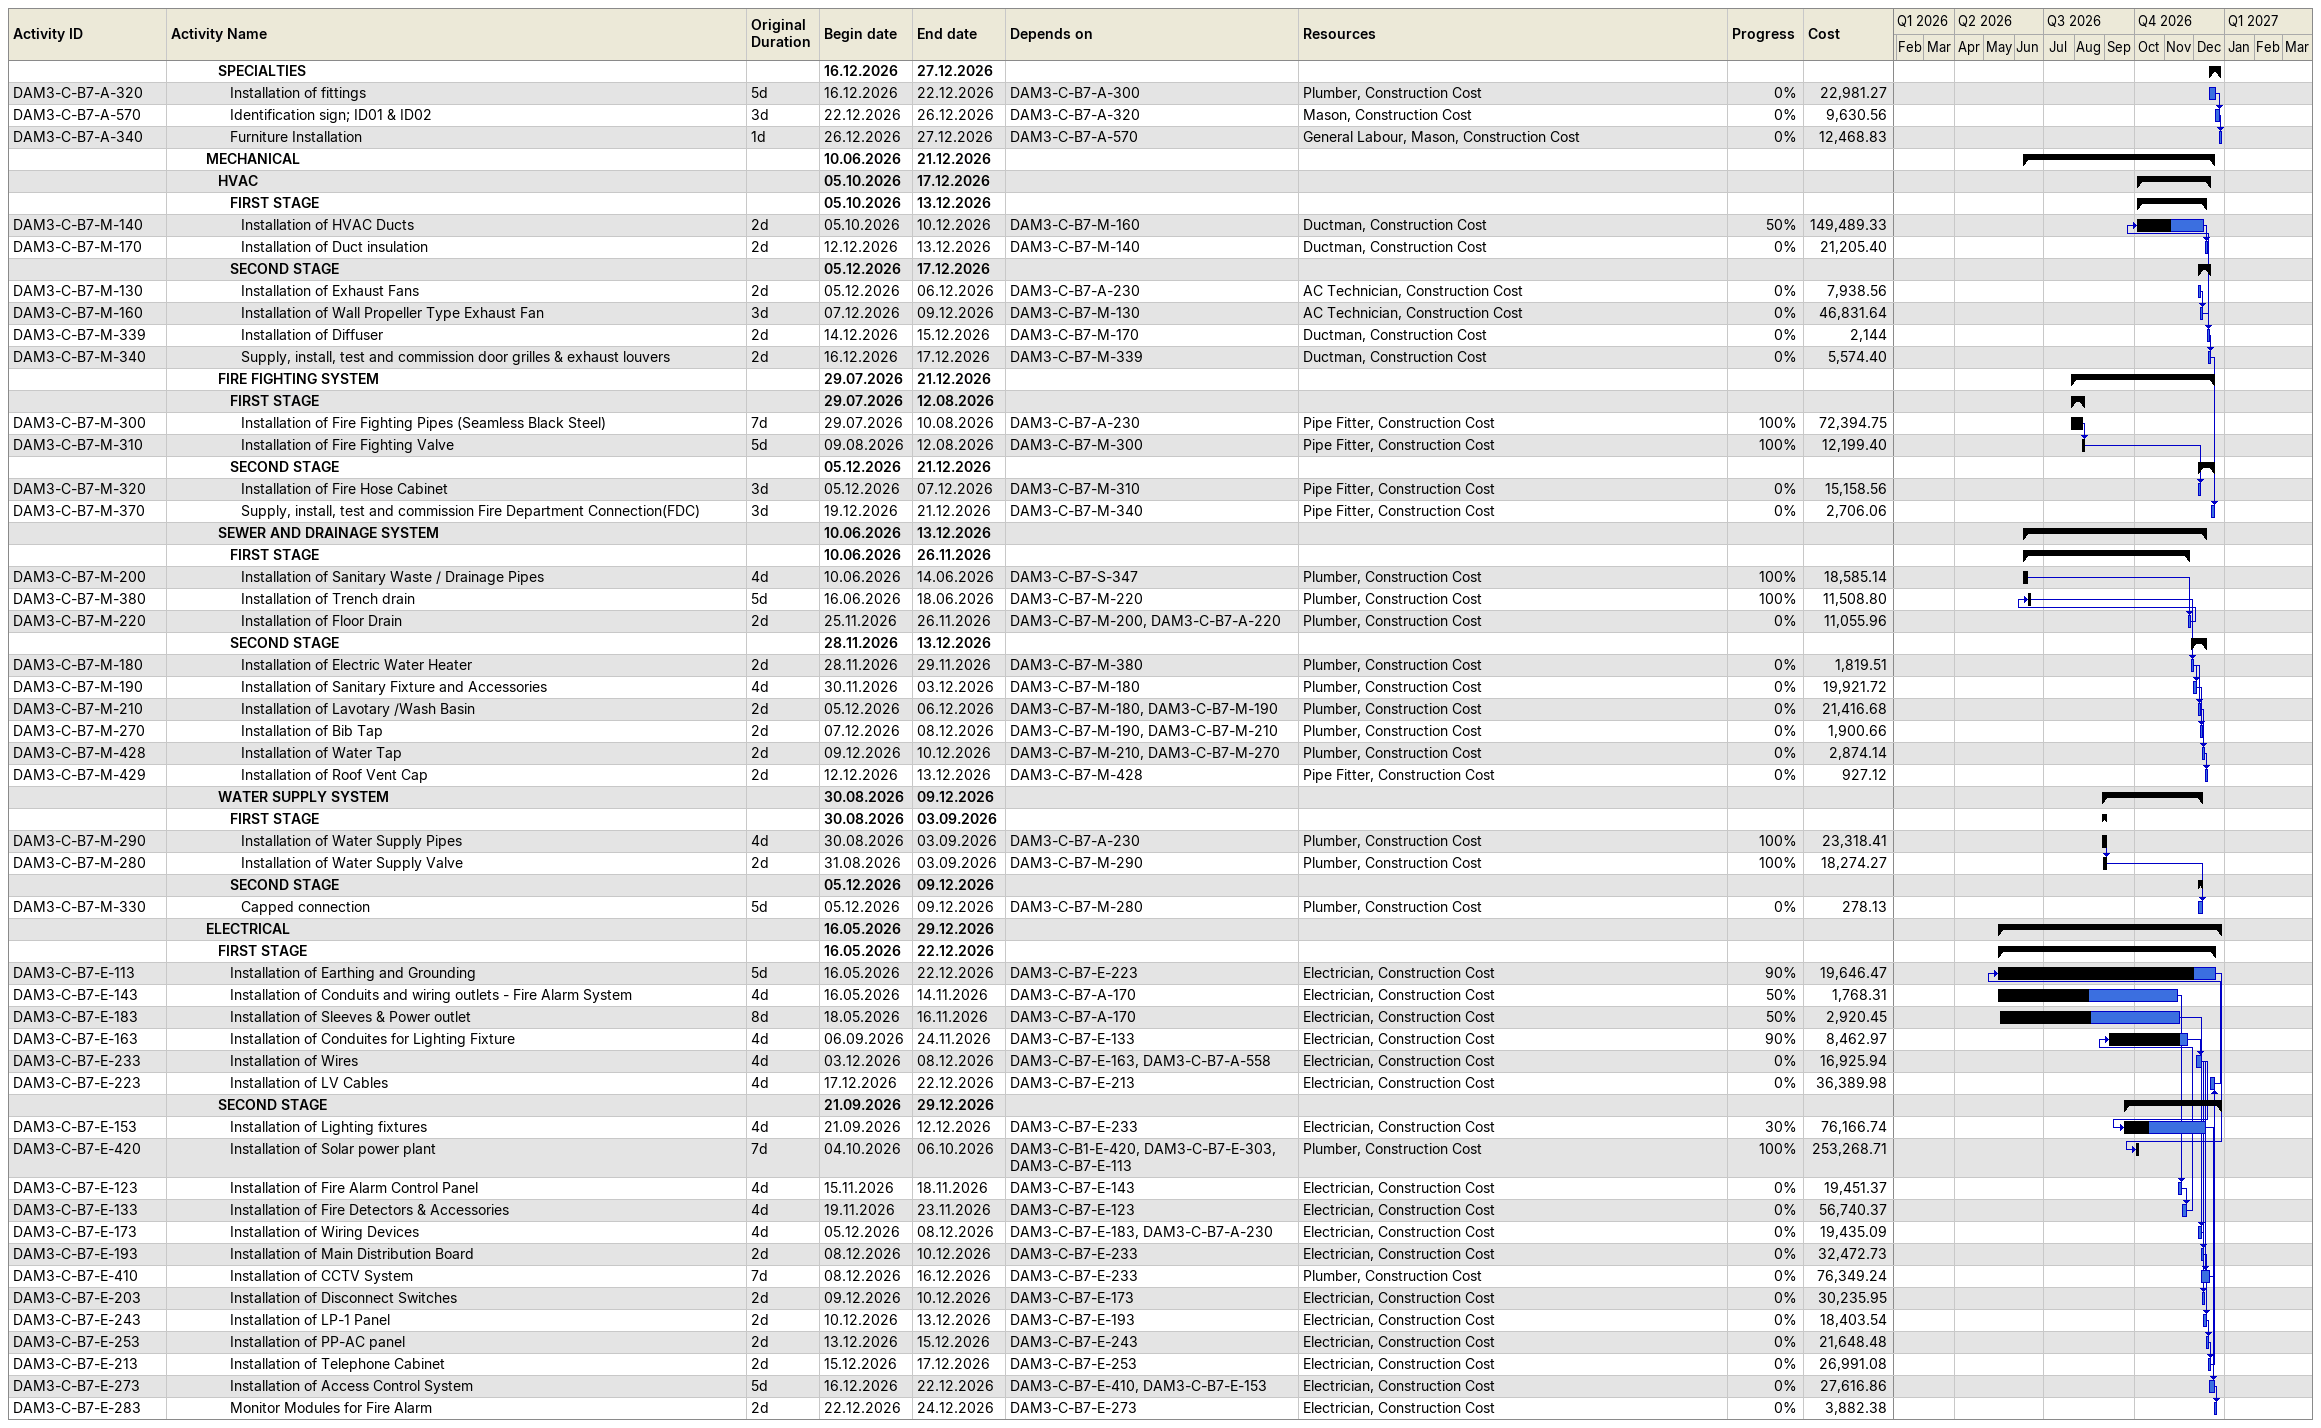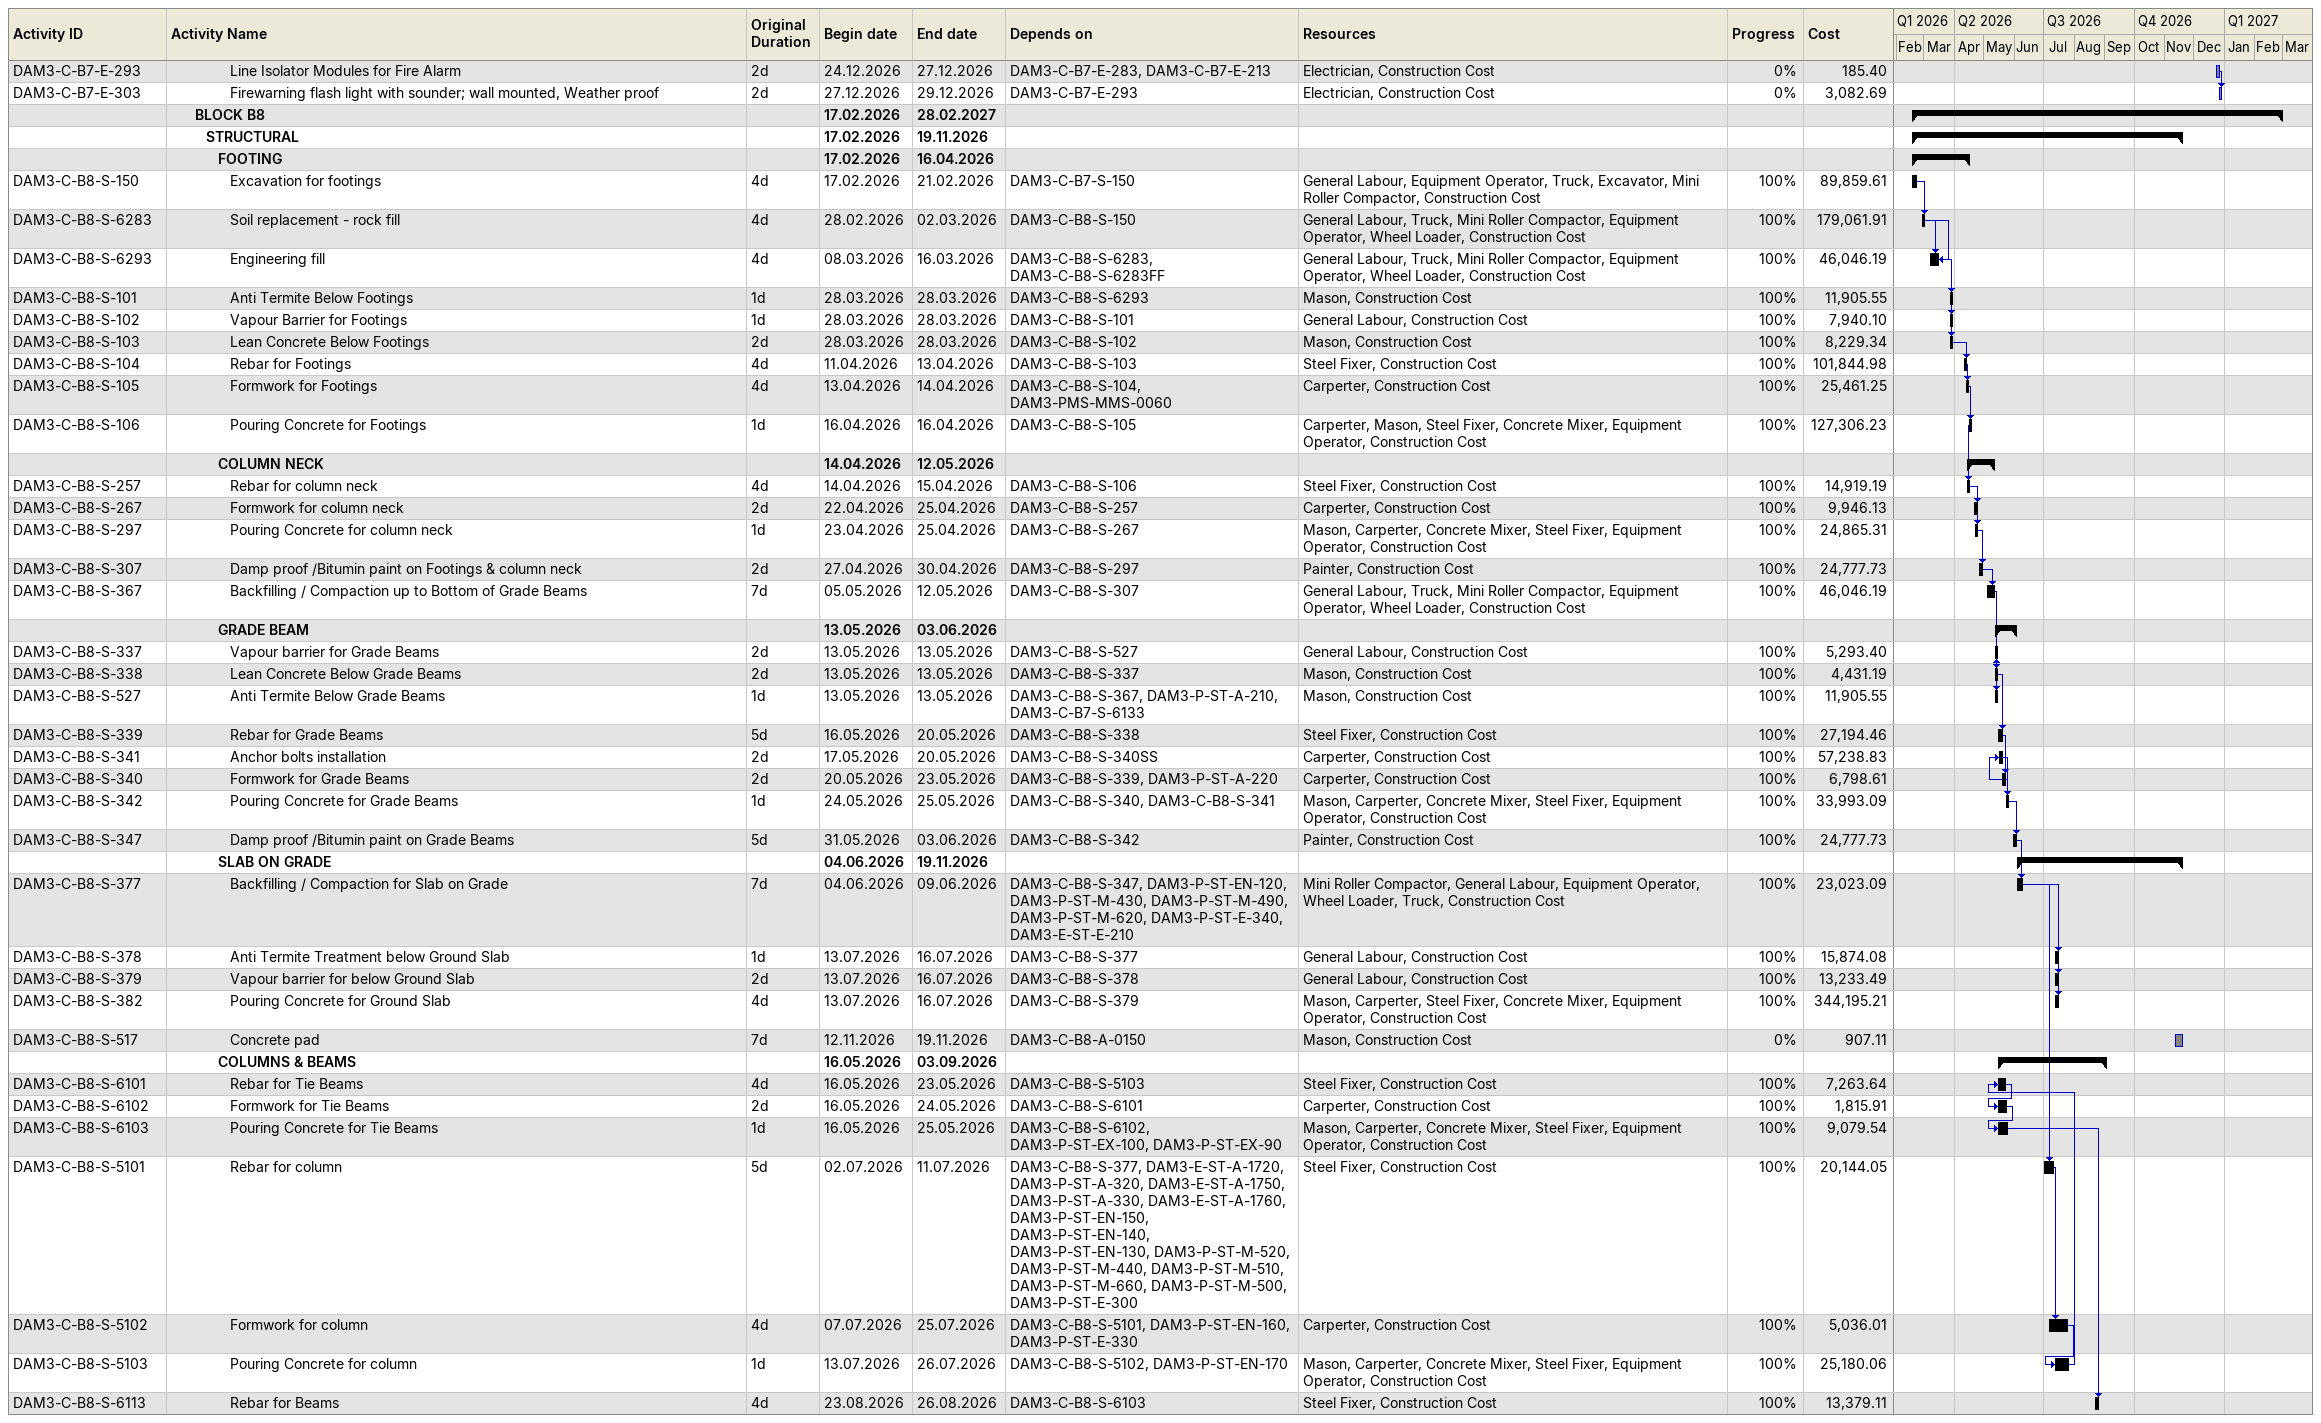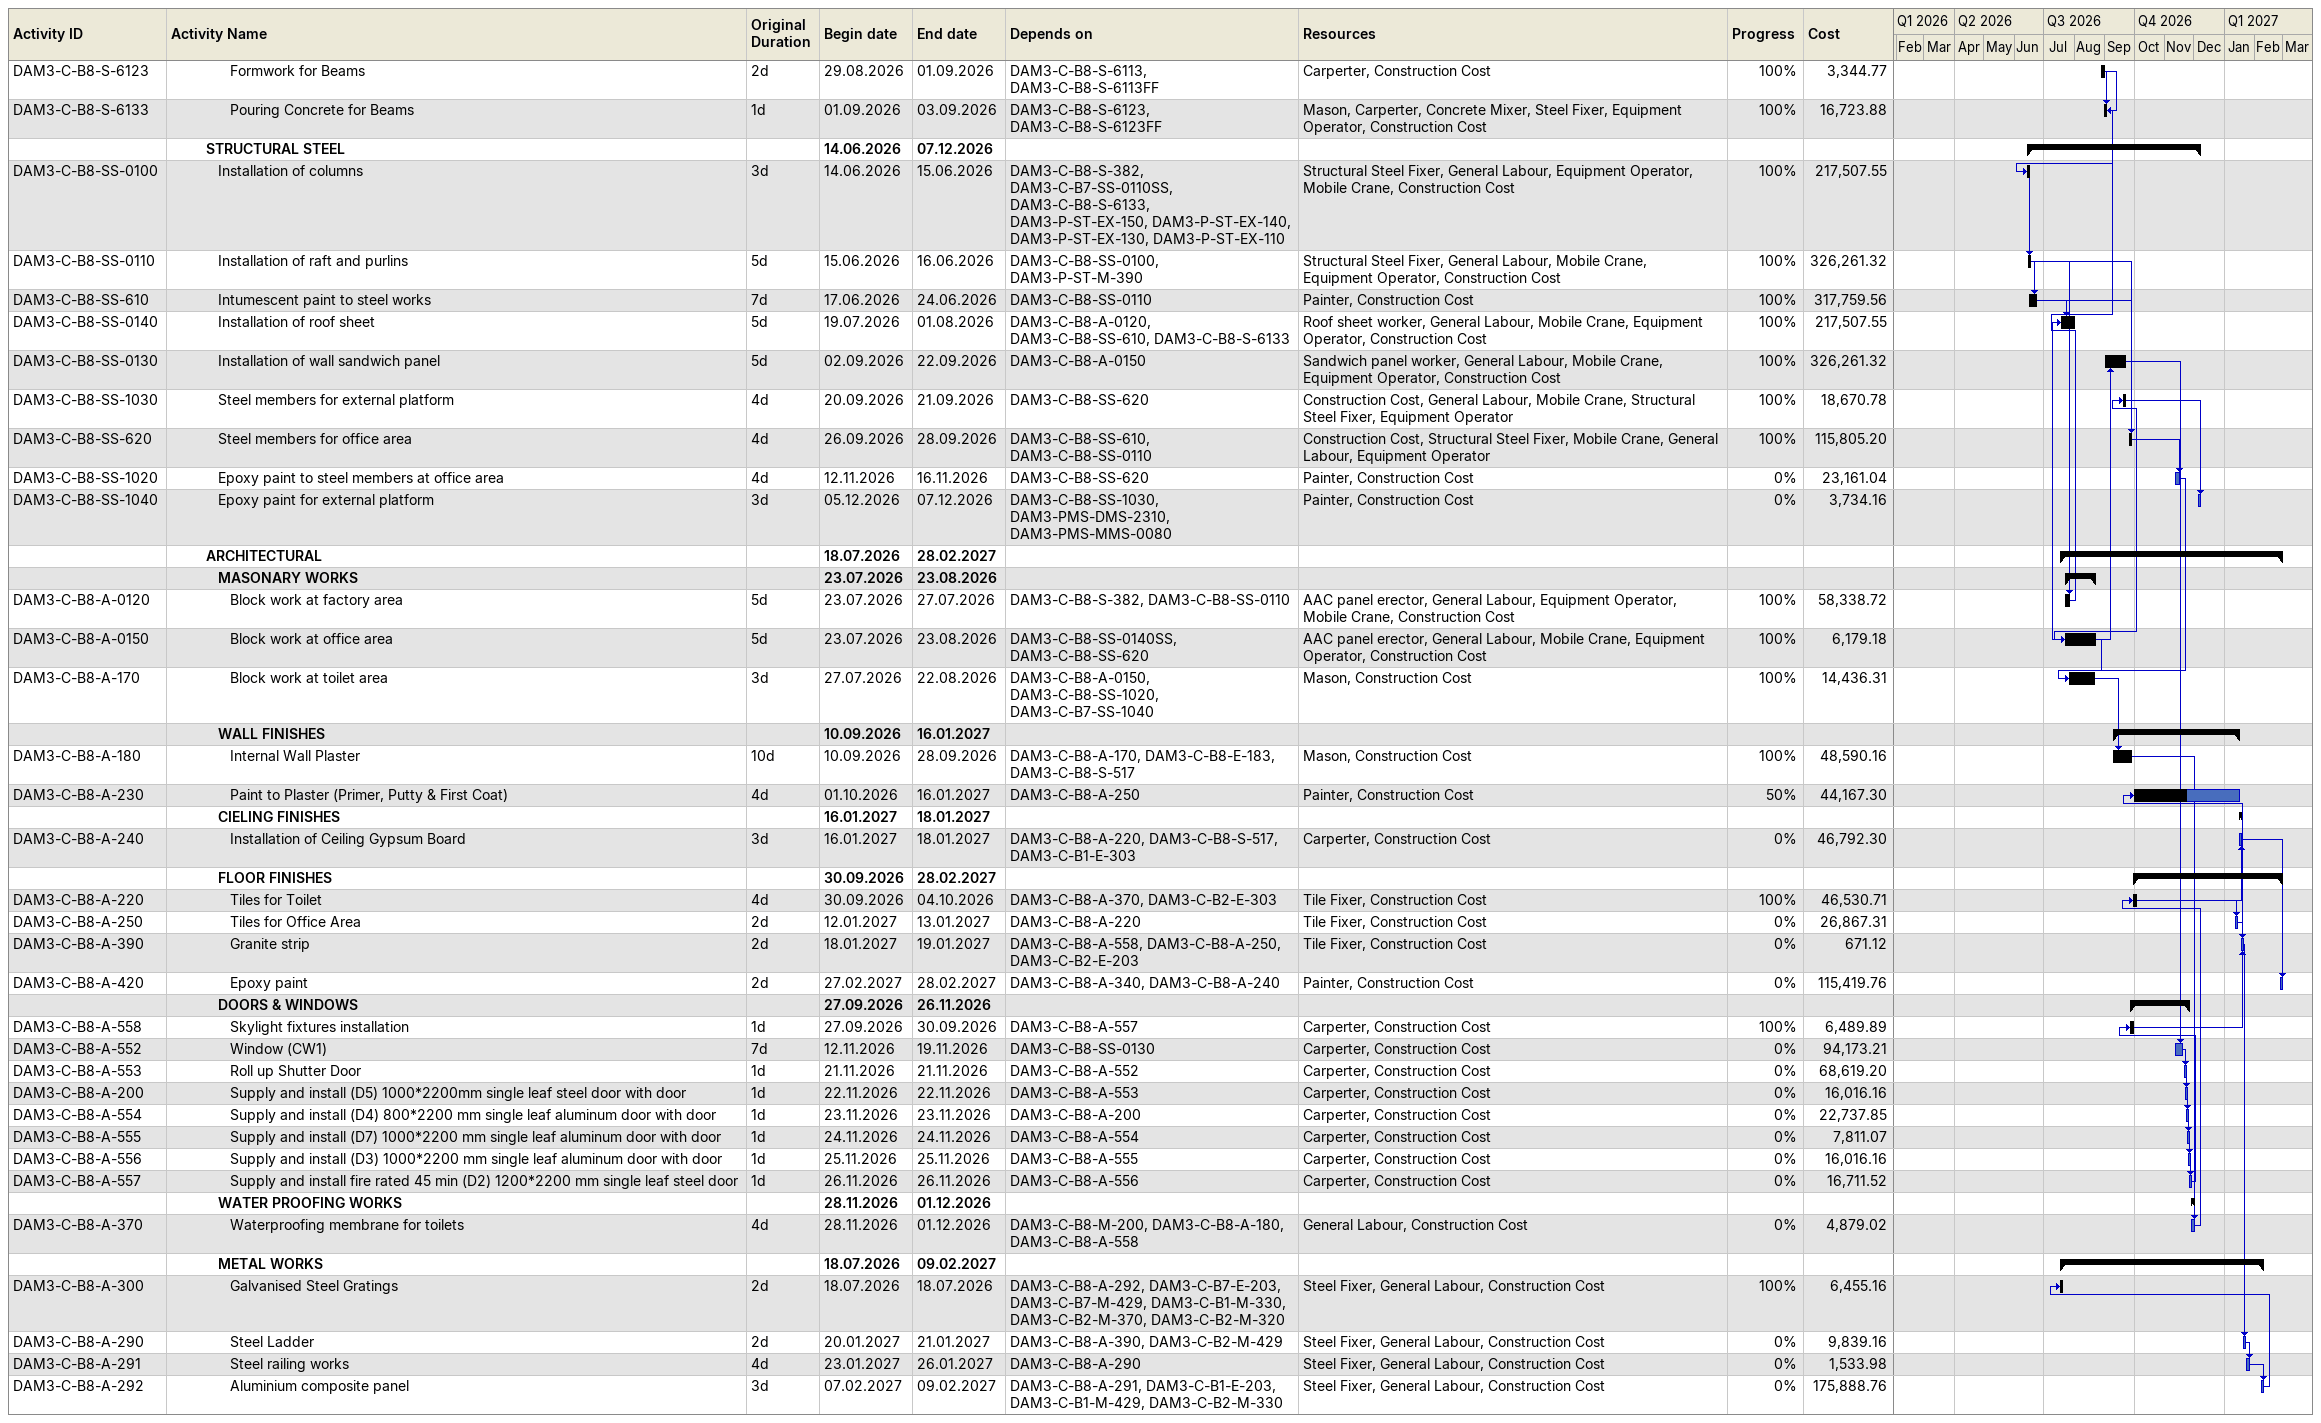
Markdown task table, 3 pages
| ID | Level | Task | Original duration | Start | Finish | Predecessors | Resources | % complete | Cost |
|---|---|---|---|---|---|---|---|---|---|
|  | 5 | **SPECIALTIES** |  | 2026-12-16 | 2026-12-27 |  |  |  |  |
| DAM3-C-B7-A-320 | 6 | Installation of fittings | 5d | 2026-12-16 | 2026-12-22 | DAM3-C-B7-A-300 | Plumber, Construction Cost | 0 | 22981.27 |
| DAM3-C-B7-A-570 | 6 | Identification sign; ID01 & ID02 | 3d | 2026-12-22 | 2026-12-26 | DAM3-C-B7-A-320 | Mason, Construction Cost | 0 | 9630.56 |
| DAM3-C-B7-A-340 | 6 | Furniture Installation | 1d | 2026-12-26 | 2026-12-27 | DAM3-C-B7-A-570 | General Labour, Mason, Construction Cost | 0 | 12468.83 |
|  | 4 | **MECHANICAL** |  | 2026-06-10 | 2026-12-21 |  |  |  |  |
|  | 5 | **HVAC** |  | 2026-10-05 | 2026-12-17 |  |  |  |  |
|  | 6 | **FIRST STAGE** |  | 2026-10-05 | 2026-12-13 |  |  |  |  |
| DAM3-C-B7-M-140 | 7 | Installation of HVAC Ducts | 2d | 2026-10-05 | 2026-12-10 | DAM3-C-B7-M-160 | Ductman, Construction Cost | 50 | 149489.33 |
| DAM3-C-B7-M-170 | 7 | Installation of Duct insulation | 2d | 2026-12-12 | 2026-12-13 | DAM3-C-B7-M-140 | Ductman, Construction Cost | 0 | 21205.40 |
|  | 6 | **SECOND STAGE** |  | 2026-12-05 | 2026-12-17 |  |  |  |  |
| DAM3-C-B7-M-130 | 7 | Installation of Exhaust Fans | 2d | 2026-12-05 | 2026-12-06 | DAM3-C-B7-A-230 | AC Technician, Construction Cost | 0 | 7938.56 |
| DAM3-C-B7-M-160 | 7 | Installation of Wall Propeller Type Exhaust Fan | 3d | 2026-12-07 | 2026-12-09 | DAM3-C-B7-M-130 | AC Technician, Construction Cost | 0 | 46831.64 |
| DAM3-C-B7-M-339 | 7 | Installation of Diffuser | 2d | 2026-12-14 | 2026-12-15 | DAM3-C-B7-M-170 | Ductman, Construction Cost | 0 | 2144 |
| DAM3-C-B7-M-340 | 7 | Supply, install, test and commission door grilles & exhaust louvers | 2d | 2026-12-16 | 2026-12-17 | DAM3-C-B7-M-339 | Ductman, Construction Cost | 0 | 5574.40 |
|  | 5 | **FIRE FIGHTING SYSTEM** |  | 2026-07-29 | 2026-12-21 |  |  |  |  |
|  | 6 | **FIRST STAGE** |  | 2026-07-29 | 2026-08-12 |  |  |  |  |
| DAM3-C-B7-M-300 | 7 | Installation of Fire Fighting Pipes (Seamless Black Steel) | 7d | 2026-07-29 | 2026-08-10 | DAM3-C-B7-A-230 | Pipe Fitter, Construction Cost | 100 | 72394.75 |
| DAM3-C-B7-M-310 | 7 | Installation of Fire Fighting Valve | 5d | 2026-08-09 | 2026-08-12 | DAM3-C-B7-M-300 | Pipe Fitter, Construction Cost | 100 | 12199.40 |
|  | 6 | **SECOND STAGE** |  | 2026-12-05 | 2026-12-21 |  |  |  |  |
| DAM3-C-B7-M-320 | 7 | Installation of Fire Hose Cabinet | 3d | 2026-12-05 | 2026-12-07 | DAM3-C-B7-M-310 | Pipe Fitter, Construction Cost | 0 | 15158.56 |
| DAM3-C-B7-M-370 | 7 | Supply, install, test and commission Fire Department Connection(FDC) | 3d | 2026-12-19 | 2026-12-21 | DAM3-C-B7-M-340 | Pipe Fitter, Construction Cost | 0 | 2706.06 |
|  | 5 | **SEWER AND DRAINAGE SYSTEM** |  | 2026-06-10 | 2026-12-13 |  |  |  |  |
|  | 6 | **FIRST STAGE** |  | 2026-06-10 | 2026-11-26 |  |  |  |  |
| DAM3-C-B7-M-200 | 7 | Installation of Sanitary Waste / Drainage Pipes | 4d | 2026-06-10 | 2026-06-14 | DAM3-C-B7-S-347 | Plumber, Construction Cost | 100 | 18585.14 |
| DAM3-C-B7-M-380 | 7 | Installation of Trench drain | 5d | 2026-06-16 | 2026-06-18 | DAM3-C-B7-M-220 | Plumber, Construction Cost | 100 | 11508.80 |
| DAM3-C-B7-M-220 | 7 | Installation of Floor Drain | 2d | 2026-11-25 | 2026-11-26 | DAM3-C-B7-M-200, DAM3-C-B7-A-220 | Plumber, Construction Cost | 0 | 11055.96 |
|  | 6 | **SECOND STAGE** |  | 2026-11-28 | 2026-12-13 |  |  |  |  |
| DAM3-C-B7-M-180 | 7 | Installation of Electric Water Heater | 2d | 2026-11-28 | 2026-11-29 | DAM3-C-B7-M-380 | Plumber, Construction Cost | 0 | 1819.51 |
| DAM3-C-B7-M-190 | 7 | Installation of Sanitary Fixture and Accessories | 4d | 2026-11-30 | 2026-12-03 | DAM3-C-B7-M-180 | Plumber, Construction Cost | 0 | 19921.72 |
| DAM3-C-B7-M-210 | 7 | Installation of Lavotary /Wash Basin | 2d | 2026-12-05 | 2026-12-06 | DAM3-C-B7-M-180, DAM3-C-B7-M-190 | Plumber, Construction Cost | 0 | 21416.68 |
| DAM3-C-B7-M-270 | 7 | Installation of Bib Tap | 2d | 2026-12-07 | 2026-12-08 | DAM3-C-B7-M-190, DAM3-C-B7-M-210 | Plumber, Construction Cost | 0 | 1900.66 |
| DAM3-C-B7-M-428 | 7 | Installation of Water Tap | 2d | 2026-12-09 | 2026-12-10 | DAM3-C-B7-M-210, DAM3-C-B7-M-270 | Plumber, Construction Cost | 0 | 2874.14 |
| DAM3-C-B7-M-429 | 7 | Installation of Roof Vent Cap | 2d | 2026-12-12 | 2026-12-13 | DAM3-C-B7-M-428 | Pipe Fitter, Construction Cost | 0 | 927.12 |
|  | 5 | **WATER SUPPLY SYSTEM** |  | 2026-08-30 | 2026-12-09 |  |  |  |  |
|  | 6 | **FIRST STAGE** |  | 2026-08-30 | 2026-09-03 |  |  |  |  |
| DAM3-C-B7-M-290 | 7 | Installation of Water Supply Pipes | 4d | 2026-08-30 | 2026-09-03 | DAM3-C-B7-A-230 | Plumber, Construction Cost | 100 | 23318.41 |
| DAM3-C-B7-M-280 | 7 | Installation of Water Supply Valve | 2d | 2026-08-31 | 2026-09-03 | DAM3-C-B7-M-290 | Plumber, Construction Cost | 100 | 18274.27 |
|  | 6 | **SECOND STAGE** |  | 2026-12-05 | 2026-12-09 |  |  |  |  |
| DAM3-C-B7-M-330 | 7 | Capped connection | 5d | 2026-12-05 | 2026-12-09 | DAM3-C-B7-M-280 | Plumber, Construction Cost | 0 | 278.13 |
|  | 4 | **ELECTRICAL** |  | 2026-05-16 | 2026-12-29 |  |  |  |  |
|  | 5 | **FIRST STAGE** |  | 2026-05-16 | 2026-12-22 |  |  |  |  |
| DAM3-C-B7-E-113 | 6 | Installation of Earthing and Grounding | 5d | 2026-05-16 | 2026-12-22 | DAM3-C-B7-E-223 | Electrician, Construction Cost | 90 | 19646.47 |
| DAM3-C-B7-E-143 | 6 | Installation of Conduits and wiring outlets - Fire Alarm System | 4d | 2026-05-16 | 2026-11-14 | DAM3-C-B7-A-170 | Electrician, Construction Cost | 50 | 1768.31 |
| DAM3-C-B7-E-183 | 6 | Installation of Sleeves & Power outlet | 8d | 2026-05-18 | 2026-11-16 | DAM3-C-B7-A-170 | Electrician, Construction Cost | 50 | 2920.45 |
| DAM3-C-B7-E-163 | 6 | Installation of Conduites for Lighting Fixture | 4d | 2026-09-06 | 2026-11-24 | DAM3-C-B7-E-133 | Electrician, Construction Cost | 90 | 8462.97 |
| DAM3-C-B7-E-233 | 6 | Installation of Wires | 4d | 2026-12-03 | 2026-12-08 | DAM3-C-B7-E-163, DAM3-C-B7-A-558 | Electrician, Construction Cost | 0 | 16925.94 |
| DAM3-C-B7-E-223 | 6 | Installation of LV Cables | 4d | 2026-12-17 | 2026-12-22 | DAM3-C-B7-E-213 | Electrician, Construction Cost | 0 | 36389.98 |
|  | 5 | **SECOND STAGE** |  | 2026-09-21 | 2026-12-29 |  |  |  |  |
| DAM3-C-B7-E-153 | 6 | Installation of Lighting fixtures | 4d | 2026-09-21 | 2026-12-12 | DAM3-C-B7-E-233 | Electrician, Construction Cost | 30 | 76166.74 |
| DAM3-C-B7-E-420 | 6 | Installation of Solar power plant | 7d | 2026-10-04 | 2026-10-06 | DAM3-C-B1-E-420, DAM3-C-B7-E-303, DAM3-C-B7-E-113 | Plumber, Construction Cost | 100 | 253268.71 |
| DAM3-C-B7-E-123 | 6 | Installation of Fire Alarm Control Panel | 4d | 2026-11-15 | 2026-11-18 | DAM3-C-B7-E-143 | Electrician, Construction Cost | 0 | 19451.37 |
| DAM3-C-B7-E-133 | 6 | Installation of Fire Detectors & Accessories | 4d | 2026-11-19 | 2026-11-23 | DAM3-C-B7-E-123 | Electrician, Construction Cost | 0 | 56740.37 |
| DAM3-C-B7-E-173 | 6 | Installation of Wiring Devices | 4d | 2026-12-05 | 2026-12-08 | DAM3-C-B7-E-183, DAM3-C-B7-A-230 | Electrician, Construction Cost | 0 | 19435.09 |
| DAM3-C-B7-E-193 | 6 | Installation of Main Distribution Board | 2d | 2026-12-08 | 2026-12-10 | DAM3-C-B7-E-233 | Electrician, Construction Cost | 0 | 32472.73 |
| DAM3-C-B7-E-410 | 6 | Installation of CCTV System | 7d | 2026-12-08 | 2026-12-16 | DAM3-C-B7-E-233 | Plumber, Construction Cost | 0 | 76349.24 |
| DAM3-C-B7-E-203 | 6 | Installation of Disconnect Switches | 2d | 2026-12-09 | 2026-12-10 | DAM3-C-B7-E-173 | Electrician, Construction Cost | 0 | 30235.95 |
| DAM3-C-B7-E-243 | 6 | Installation of LP-1 Panel | 2d | 2026-12-10 | 2026-12-13 | DAM3-C-B7-E-193 | Electrician, Construction Cost | 0 | 18403.54 |
| DAM3-C-B7-E-253 | 6 | Installation of PP-AC panel | 2d | 2026-12-13 | 2026-12-15 | DAM3-C-B7-E-243 | Electrician, Construction Cost | 0 | 21648.48 |
| DAM3-C-B7-E-213 | 6 | Installation of Telephone Cabinet | 2d | 2026-12-15 | 2026-12-17 | DAM3-C-B7-E-253 | Electrician, Construction Cost | 0 | 26991.08 |
| DAM3-C-B7-E-273 | 6 | Installation of Access Control System | 5d | 2026-12-16 | 2026-12-22 | DAM3-C-B7-E-410, DAM3-C-B7-E-153 | Electrician, Construction Cost | 0 | 27616.86 |
| DAM3-C-B7-E-283 | 6 | Monitor Modules for Fire Alarm | 2d | 2026-12-22 | 2026-12-24 | DAM3-C-B7-E-273 | Electrician, Construction Cost | 0 | 3882.38 |
| DAM3-C-B7-E-293 | 6 | Line Isolator Modules for Fire Alarm | 2d | 2026-12-24 | 2026-12-27 | DAM3-C-B7-E-283, DAM3-C-B7-E-213 | Electrician, Construction Cost | 0 | 185.40 |
| DAM3-C-B7-E-303 | 6 | Firewarning flash light with sounder; wall mounted, Weather proof | 2d | 2026-12-27 | 2026-12-29 | DAM3-C-B7-E-293 | Electrician, Construction Cost | 0 | 3082.69 |
|  | 3 | **BLOCK B8** |  | 2026-02-17 | 2027-02-28 |  |  |  |  |
|  | 4 | **STRUCTURAL** |  | 2026-02-17 | 2026-11-19 |  |  |  |  |
|  | 5 | **FOOTING** |  | 2026-02-17 | 2026-04-16 |  |  |  |  |
| DAM3-C-B8-S-150 | 6 | Excavation for footings | 4d | 2026-02-17 | 2026-02-21 | DAM3-C-B7-S-150 | General Labour, Equipment Operator, Truck, Excavator, Mini Roller Compactor, Construction Cost | 100 | 89859.61 |
| DAM3-C-B8-S-6283 | 6 | Soil replacement - rock fill | 4d | 2026-02-28 | 2026-03-02 | DAM3-C-B8-S-150 | General Labour, Truck, Mini Roller Compactor, Equipment Operator, Wheel Loader, Construction Cost | 100 | 179061.91 |
| DAM3-C-B8-S-6293 | 6 | Engineering fill | 4d | 2026-03-08 | 2026-03-16 | DAM3-C-B8-S-6283, DAM3-C-B8-S-6283FF | General Labour, Truck, Mini Roller Compactor, Equipment Operator, Wheel Loader, Construction Cost | 100 | 46046.19 |
| DAM3-C-B8-S-101 | 6 | Anti Termite Below Footings | 1d | 2026-03-28 | 2026-03-28 | DAM3-C-B8-S-6293 | Mason, Construction Cost | 100 | 11905.55 |
| DAM3-C-B8-S-102 | 6 | Vapour Barrier for Footings | 1d | 2026-03-28 | 2026-03-28 | DAM3-C-B8-S-101 | General Labour, Construction Cost | 100 | 7940.10 |
| DAM3-C-B8-S-103 | 6 | Lean Concrete Below Footings | 2d | 2026-03-28 | 2026-03-28 | DAM3-C-B8-S-102 | Mason, Construction Cost | 100 | 8229.34 |
| DAM3-C-B8-S-104 | 6 | Rebar for Footings | 4d | 2026-04-11 | 2026-04-13 | DAM3-C-B8-S-103 | Steel Fixer, Construction Cost | 100 | 101844.98 |
| DAM3-C-B8-S-105 | 6 | Formwork for Footings | 4d | 2026-04-13 | 2026-04-14 | DAM3-C-B8-S-104, DAM3-PMS-MMS-0060 | Carperter, Construction Cost | 100 | 25461.25 |
| DAM3-C-B8-S-106 | 6 | Pouring Concrete for Footings | 1d | 2026-04-16 | 2026-04-16 | DAM3-C-B8-S-105 | Carperter, Mason, Steel Fixer, Concrete Mixer, Equipment Operator, Construction Cost | 100 | 127306.23 |
|  | 5 | **COLUMN NECK** |  | 2026-04-14 | 2026-05-12 |  |  |  |  |
| DAM3-C-B8-S-257 | 6 | Rebar for column neck | 4d | 2026-04-14 | 2026-04-15 | DAM3-C-B8-S-106 | Steel Fixer, Construction Cost | 100 | 14919.19 |
| DAM3-C-B8-S-267 | 6 | Formwork for column neck | 2d | 2026-04-22 | 2026-04-25 | DAM3-C-B8-S-257 | Carperter, Construction Cost | 100 | 9946.13 |
| DAM3-C-B8-S-297 | 6 | Pouring Concrete for column neck | 1d | 2026-04-23 | 2026-04-25 | DAM3-C-B8-S-267 | Mason, Carperter, Concrete Mixer, Steel Fixer, Equipment Operator, Construction Cost | 100 | 24865.31 |
| DAM3-C-B8-S-307 | 6 | Damp proof /Bitumin paint on Footings & column neck | 2d | 2026-04-27 | 2026-04-30 | DAM3-C-B8-S-297 | Painter, Construction Cost | 100 | 24777.73 |
| DAM3-C-B8-S-367 | 6 | Backfilling / Compaction up to Bottom of Grade Beams | 7d | 2026-05-05 | 2026-05-12 | DAM3-C-B8-S-307 | General Labour, Truck, Mini Roller Compactor, Equipment Operator, Wheel Loader, Construction Cost | 100 | 46046.19 |
|  | 5 | **GRADE BEAM** |  | 2026-05-13 | 2026-06-03 |  |  |  |  |
| DAM3-C-B8-S-337 | 6 | Vapour barrier for Grade Beams | 2d | 2026-05-13 | 2026-05-13 | DAM3-C-B8-S-527 | General Labour, Construction Cost | 100 | 5293.40 |
| DAM3-C-B8-S-338 | 6 | Lean Concrete Below Grade Beams | 2d | 2026-05-13 | 2026-05-13 | DAM3-C-B8-S-337 | Mason, Construction Cost | 100 | 4431.19 |
| DAM3-C-B8-S-527 | 6 | Anti Termite Below Grade Beams | 1d | 2026-05-13 | 2026-05-13 | DAM3-C-B8-S-367, DAM3-P-ST-A-210, DAM3-C-B7-S-6133 | Mason, Construction Cost | 100 | 11905.55 |
| DAM3-C-B8-S-339 | 6 | Rebar for Grade Beams | 5d | 2026-05-16 | 2026-05-20 | DAM3-C-B8-S-338 | Steel Fixer, Construction Cost | 100 | 27194.46 |
| DAM3-C-B8-S-341 | 6 | Anchor bolts installation | 2d | 2026-05-17 | 2026-05-20 | DAM3-C-B8-S-340SS | Carperter, Construction Cost | 100 | 57238.83 |
| DAM3-C-B8-S-340 | 6 | Formwork for Grade Beams | 2d | 2026-05-20 | 2026-05-23 | DAM3-C-B8-S-339, DAM3-P-ST-A-220 | Carperter, Construction Cost | 100 | 6798.61 |
| DAM3-C-B8-S-342 | 6 | Pouring Concrete for Grade Beams | 1d | 2026-05-24 | 2026-05-25 | DAM3-C-B8-S-340, DAM3-C-B8-S-341 | Mason, Carperter, Concrete Mixer, Steel Fixer, Equipment Operator, Construction Cost | 100 | 33993.09 |
| DAM3-C-B8-S-347 | 6 | Damp proof /Bitumin paint on Grade Beams | 5d | 2026-05-31 | 2026-06-03 | DAM3-C-B8-S-342 | Painter, Construction Cost | 100 | 24777.73 |
|  | 5 | **SLAB ON GRADE** |  | 2026-06-04 | 2026-11-19 |  |  |  |  |
| DAM3-C-B8-S-377 | 6 | Backfilling / Compaction for Slab on Grade | 7d | 2026-06-04 | 2026-06-09 | DAM3-C-B8-S-347, DAM3-P-ST-EN-120, DAM3-P-ST-M-430, DAM3-P-ST-M-490, DAM3-P-ST-M-620, DAM3-P-ST-E-340, DAM3-E-ST-E-210 | Mini Roller Compactor, General Labour, Equipment Operator, Wheel Loader, Truck, Construction Cost | 100 | 23023.09 |
| DAM3-C-B8-S-378 | 6 | Anti Termite Treatment below Ground Slab | 1d | 2026-07-13 | 2026-07-16 | DAM3-C-B8-S-377 | General Labour, Construction Cost | 100 | 15874.08 |
| DAM3-C-B8-S-379 | 6 | Vapour barrier for below Ground Slab | 2d | 2026-07-13 | 2026-07-16 | DAM3-C-B8-S-378 | General Labour, Construction Cost | 100 | 13233.49 |
| DAM3-C-B8-S-382 | 6 | Pouring Concrete for Ground Slab | 4d | 2026-07-13 | 2026-07-16 | DAM3-C-B8-S-379 | Mason, Carperter, Steel Fixer, Concrete Mixer, Equipment Operator, Construction Cost | 100 | 344195.21 |
| DAM3-C-B8-S-517 | 6 | Concrete pad | 7d | 2026-11-12 | 2026-11-19 | DAM3-C-B8-A-0150 | Mason, Construction Cost | 0 | 907.11 |
|  | 5 | **COLUMNS & BEAMS** |  | 2026-05-16 | 2026-09-03 |  |  |  |  |
| DAM3-C-B8-S-6101 | 6 | Rebar for Tie Beams | 4d | 2026-05-16 | 2026-05-23 | DAM3-C-B8-S-5103 | Steel Fixer, Construction Cost | 100 | 7263.64 |
| DAM3-C-B8-S-6102 | 6 | Formwork for Tie Beams | 2d | 2026-05-16 | 2026-05-24 | DAM3-C-B8-S-6101 | Carperter, Construction Cost | 100 | 1815.91 |
| DAM3-C-B8-S-6103 | 6 | Pouring Concrete for Tie Beams | 1d | 2026-05-16 | 2026-05-25 | DAM3-C-B8-S-6102, DAM3-P-ST-EX-100, DAM3-P-ST-EX-90 | Mason, Carperter, Concrete Mixer, Steel Fixer, Equipment Operator, Construction Cost | 100 | 9079.54 |
| DAM3-C-B8-S-5101 | 6 | Rebar for column | 5d | 2026-07-02 | 2026-07-11 | DAM3-C-B8-S-377, DAM3-E-ST-A-1720, DAM3-P-ST-A-320, DAM3-E-ST-A-1750, DAM3-P-ST-A-330, DAM3-E-ST-A-1760, DAM3-P-ST-EN-150, DAM3-P-ST-EN-140, DAM3-P-ST-EN-130, DAM3-P-ST-M-520, DAM3-P-ST-M-440, DAM3-P-ST-M-510, DAM3-P-ST-M-660, DAM3-P-ST-M-500, DAM3-P-ST-E-300 | Steel Fixer, Construction Cost | 100 | 20144.05 |
| DAM3-C-B8-S-5102 | 6 | Formwork for column | 4d | 2026-07-07 | 2026-07-25 | DAM3-C-B8-S-5101, DAM3-P-ST-EN-160, DAM3-P-ST-E-330 | Carperter, Construction Cost | 100 | 5036.01 |
| DAM3-C-B8-S-5103 | 6 | Pouring Concrete for column | 1d | 2026-07-13 | 2026-07-26 | DAM3-C-B8-S-5102, DAM3-P-ST-EN-170 | Mason, Carperter, Concrete Mixer, Steel Fixer, Equipment Operator, Construction Cost | 100 | 25180.06 |
| DAM3-C-B8-S-6113 | 6 | Rebar for Beams | 4d | 2026-08-23 | 2026-08-26 | DAM3-C-B8-S-6103 | Steel Fixer, Construction Cost | 100 | 13379.11 |
| DAM3-C-B8-S-6123 | 6 | Formwork for Beams | 2d | 2026-08-29 | 2026-09-01 | DAM3-C-B8-S-6113, DAM3-C-B8-S-6113FF | Carperter, Construction Cost | 100 | 3344.77 |
| DAM3-C-B8-S-6133 | 6 | Pouring Concrete for Beams | 1d | 2026-09-01 | 2026-09-03 | DAM3-C-B8-S-6123, DAM3-C-B8-S-6123FF | Mason, Carperter, Concrete Mixer, Steel Fixer, Equipment Operator, Construction Cost | 100 | 16723.88 |
|  | 4 | **STRUCTURAL STEEL** |  | 2026-06-14 | 2026-12-07 |  |  |  |  |
| DAM3-C-B8-SS-0100 | 5 | Installation of columns | 3d | 2026-06-14 | 2026-06-15 | DAM3-C-B8-S-382, DAM3-C-B7-SS-0110SS, DAM3-C-B8-S-6133, DAM3-P-ST-EX-150, DAM3-P-ST-EX-140, DAM3-P-ST-EX-130, DAM3-P-ST-EX-110 | Structural Steel Fixer, General Labour, Equipment Operator, Mobile Crane, Construction Cost | 100 | 217507.55 |
| DAM3-C-B8-SS-0110 | 5 | Installation of raft and purlins | 5d | 2026-06-15 | 2026-06-16 | DAM3-C-B8-SS-0100, DAM3-P-ST-M-390 | Structural Steel Fixer, General Labour, Mobile Crane, Equipment Operator, Construction Cost | 100 | 326261.32 |
| DAM3-C-B8-SS-610 | 5 | Intumescent paint to steel works | 7d | 2026-06-17 | 2026-06-24 | DAM3-C-B8-SS-0110 | Painter, Construction Cost | 100 | 317759.56 |
| DAM3-C-B8-SS-0140 | 5 | Installation of roof sheet | 5d | 2026-07-19 | 2026-08-01 | DAM3-C-B8-A-0120, DAM3-C-B8-SS-610, DAM3-C-B8-S-6133 | Roof sheet worker, General Labour, Mobile Crane, Equipment Operator, Construction Cost | 100 | 217507.55 |
| DAM3-C-B8-SS-0130 | 5 | Installation of wall sandwich panel | 5d | 2026-09-02 | 2026-09-22 | DAM3-C-B8-A-0150 | Sandwich panel worker, General Labour, Mobile Crane, Equipment Operator, Construction Cost | 100 | 326261.32 |
| DAM3-C-B8-SS-1030 | 5 | Steel members for external platform | 4d | 2026-09-20 | 2026-09-21 | DAM3-C-B8-SS-620 | Construction Cost, General Labour, Mobile Crane, Structural Steel Fixer, Equipment Operator | 100 | 18670.78 |
| DAM3-C-B8-SS-620 | 5 | Steel members for office area | 4d | 2026-09-26 | 2026-09-28 | DAM3-C-B8-SS-610, DAM3-C-B8-SS-0110 | Construction Cost, Structural Steel Fixer, Mobile Crane, General Labour, Equipment Operator | 100 | 115805.20 |
| DAM3-C-B8-SS-1020 | 5 | Epoxy paint to steel members at office area | 4d | 2026-11-12 | 2026-11-16 | DAM3-C-B8-SS-620 | Painter, Construction Cost | 0 | 23161.04 |
| DAM3-C-B8-SS-1040 | 5 | Epoxy paint for external platform | 3d | 2026-12-05 | 2026-12-07 | DAM3-C-B8-SS-1030, DAM3-PMS-DMS-2310, DAM3-PMS-MMS-0080 | Painter, Construction Cost | 0 | 3734.16 |
|  | 4 | **ARCHITECTURAL** |  | 2026-07-18 | 2027-02-28 |  |  |  |  |
|  | 5 | **MASONARY WORKS** |  | 2026-07-23 | 2026-08-23 |  |  |  |  |
| DAM3-C-B8-A-0120 | 6 | Block work at factory area | 5d | 2026-07-23 | 2026-07-27 | DAM3-C-B8-S-382, DAM3-C-B8-SS-0110 | AAC panel erector, General Labour, Equipment Operator, Mobile Crane, Construction Cost | 100 | 58338.72 |
| DAM3-C-B8-A-0150 | 6 | Block work at office area | 5d | 2026-07-23 | 2026-08-23 | DAM3-C-B8-SS-0140SS, DAM3-C-B8-SS-620 | AAC panel erector, General Labour, Mobile Crane, Equipment Operator, Construction Cost | 100 | 6179.18 |
| DAM3-C-B8-A-170 | 6 | Block work at toilet area | 3d | 2026-07-27 | 2026-08-22 | DAM3-C-B8-A-0150, DAM3-C-B8-SS-1020, DAM3-C-B7-SS-1040 | Mason, Construction Cost | 100 | 14436.31 |
|  | 5 | **WALL FINISHES** |  | 2026-09-10 | 2027-01-16 |  |  |  |  |
| DAM3-C-B8-A-180 | 6 | Internal Wall Plaster | 10d | 2026-09-10 | 2026-09-28 | DAM3-C-B8-A-170, DAM3-C-B8-E-183, DAM3-C-B8-S-517 | Mason, Construction Cost | 100 | 48590.16 |
| DAM3-C-B8-A-230 | 6 | Paint to Plaster (Primer, Putty & First Coat) | 4d | 2026-10-01 | 2027-01-16 | DAM3-C-B8-A-250 | Painter, Construction Cost | 50 | 44167.30 |
|  | 5 | **CIELING FINISHES** |  | 2027-01-16 | 2027-01-18 |  |  |  |  |
| DAM3-C-B8-A-240 | 6 | Installation of Ceiling Gypsum Board | 3d | 2027-01-16 | 2027-01-18 | DAM3-C-B8-A-220, DAM3-C-B8-S-517, DAM3-C-B1-E-303 | Carperter, Construction Cost | 0 | 46792.30 |
|  | 5 | **FLOOR FINISHES** |  | 2026-09-30 | 2027-02-28 |  |  |  |  |
| DAM3-C-B8-A-220 | 6 | Tiles for Toilet | 4d | 2026-09-30 | 2026-10-04 | DAM3-C-B8-A-370, DAM3-C-B2-E-303 | Tile Fixer, Construction Cost | 100 | 46530.71 |
| DAM3-C-B8-A-250 | 6 | Tiles for Office Area | 2d | 2027-01-12 | 2027-01-13 | DAM3-C-B8-A-220 | Tile Fixer, Construction Cost | 0 | 26867.31 |
| DAM3-C-B8-A-390 | 6 | Granite strip | 2d | 2027-01-18 | 2027-01-19 | DAM3-C-B8-A-558, DAM3-C-B8-A-250, DAM3-C-B2-E-203 | Tile Fixer, Construction Cost | 0 | 671.12 |
| DAM3-C-B8-A-420 | 6 | Epoxy paint | 2d | 2027-02-27 | 2027-02-28 | DAM3-C-B8-A-340, DAM3-C-B8-A-240 | Painter, Construction Cost | 0 | 115419.76 |
|  | 5 | **DOORS & WINDOWS** |  | 2026-09-27 | 2026-11-26 |  |  |  |  |
| DAM3-C-B8-A-558 | 6 | Skylight fixtures installation | 1d | 2026-09-27 | 2026-09-30 | DAM3-C-B8-A-557 | Carperter, Construction Cost | 100 | 6489.89 |
| DAM3-C-B8-A-552 | 6 | Window (CW1) | 7d | 2026-11-12 | 2026-11-19 | DAM3-C-B8-SS-0130 | Carperter, Construction Cost | 0 | 94173.21 |
| DAM3-C-B8-A-553 | 6 | Roll up Shutter Door | 1d | 2026-11-21 | 2026-11-21 | DAM3-C-B8-A-552 | Carperter, Construction Cost | 0 | 68619.20 |
| DAM3-C-B8-A-200 | 6 | Supply and install (D5) 1000*2200mm single leaf steel door with door | 1d | 2026-11-22 | 2026-11-22 | DAM3-C-B8-A-553 | Carperter, Construction Cost | 0 | 16016.16 |
| DAM3-C-B8-A-554 | 6 | Supply and install (D4) 800*2200 mm single leaf aluminum door with door | 1d | 2026-11-23 | 2026-11-23 | DAM3-C-B8-A-200 | Carperter, Construction Cost | 0 | 22737.85 |
| DAM3-C-B8-A-555 | 6 | Supply and install (D7) 1000*2200 mm single leaf aluminum door with door | 1d | 2026-11-24 | 2026-11-24 | DAM3-C-B8-A-554 | Carperter, Construction Cost | 0 | 7811.07 |
| DAM3-C-B8-A-556 | 6 | Supply and install (D3) 1000*2200 mm single leaf aluminum door with door | 1d | 2026-11-25 | 2026-11-25 | DAM3-C-B8-A-555 | Carperter, Construction Cost | 0 | 16016.16 |
| DAM3-C-B8-A-557 | 6 | Supply and install fire rated 45 min (D2) 1200*2200 mm single leaf steel door | 1d | 2026-11-26 | 2026-11-26 | DAM3-C-B8-A-556 | Carperter, Construction Cost | 0 | 16711.52 |
|  | 5 | **WATER PROOFING WORKS** |  | 2026-11-28 | 2026-12-01 |  |  |  |  |
| DAM3-C-B8-A-370 | 6 | Waterproofing membrane for toilets | 4d | 2026-11-28 | 2026-12-01 | DAM3-C-B8-M-200, DAM3-C-B8-A-180, DAM3-C-B8-A-558 | General Labour, Construction Cost | 0 | 4879.02 |
|  | 5 | **METAL WORKS** |  | 2026-07-18 | 2027-02-09 |  |  |  |  |
| DAM3-C-B8-A-300 | 6 | Galvanised Steel Gratings | 2d | 2026-07-18 | 2026-07-18 | DAM3-C-B8-A-292, DAM3-C-B7-E-203, DAM3-C-B7-M-429, DAM3-C-B1-M-330, DAM3-C-B2-M-370, DAM3-C-B2-M-320 | Steel Fixer, General Labour, Construction Cost | 100 | 6455.16 |
| DAM3-C-B8-A-290 | 6 | Steel Ladder | 2d | 2027-01-20 | 2027-01-21 | DAM3-C-B8-A-390, DAM3-C-B2-M-429 | Steel Fixer, General Labour, Construction Cost | 0 | 9839.16 |
| DAM3-C-B8-A-291 | 6 | Steel railing works | 4d | 2027-01-23 | 2027-01-26 | DAM3-C-B8-A-290 | Steel Fixer, General Labour, Construction Cost | 0 | 1533.98 |
| DAM3-C-B8-A-292 | 6 | Aluminium composite panel | 3d | 2027-02-07 | 2027-02-09 | DAM3-C-B8-A-291, DAM3-C-B1-E-203, DAM3-C-B1-M-429, DAM3-C-B2-M-330 | Steel Fixer, General Labour, Construction Cost | 0 | 175888.76 |
